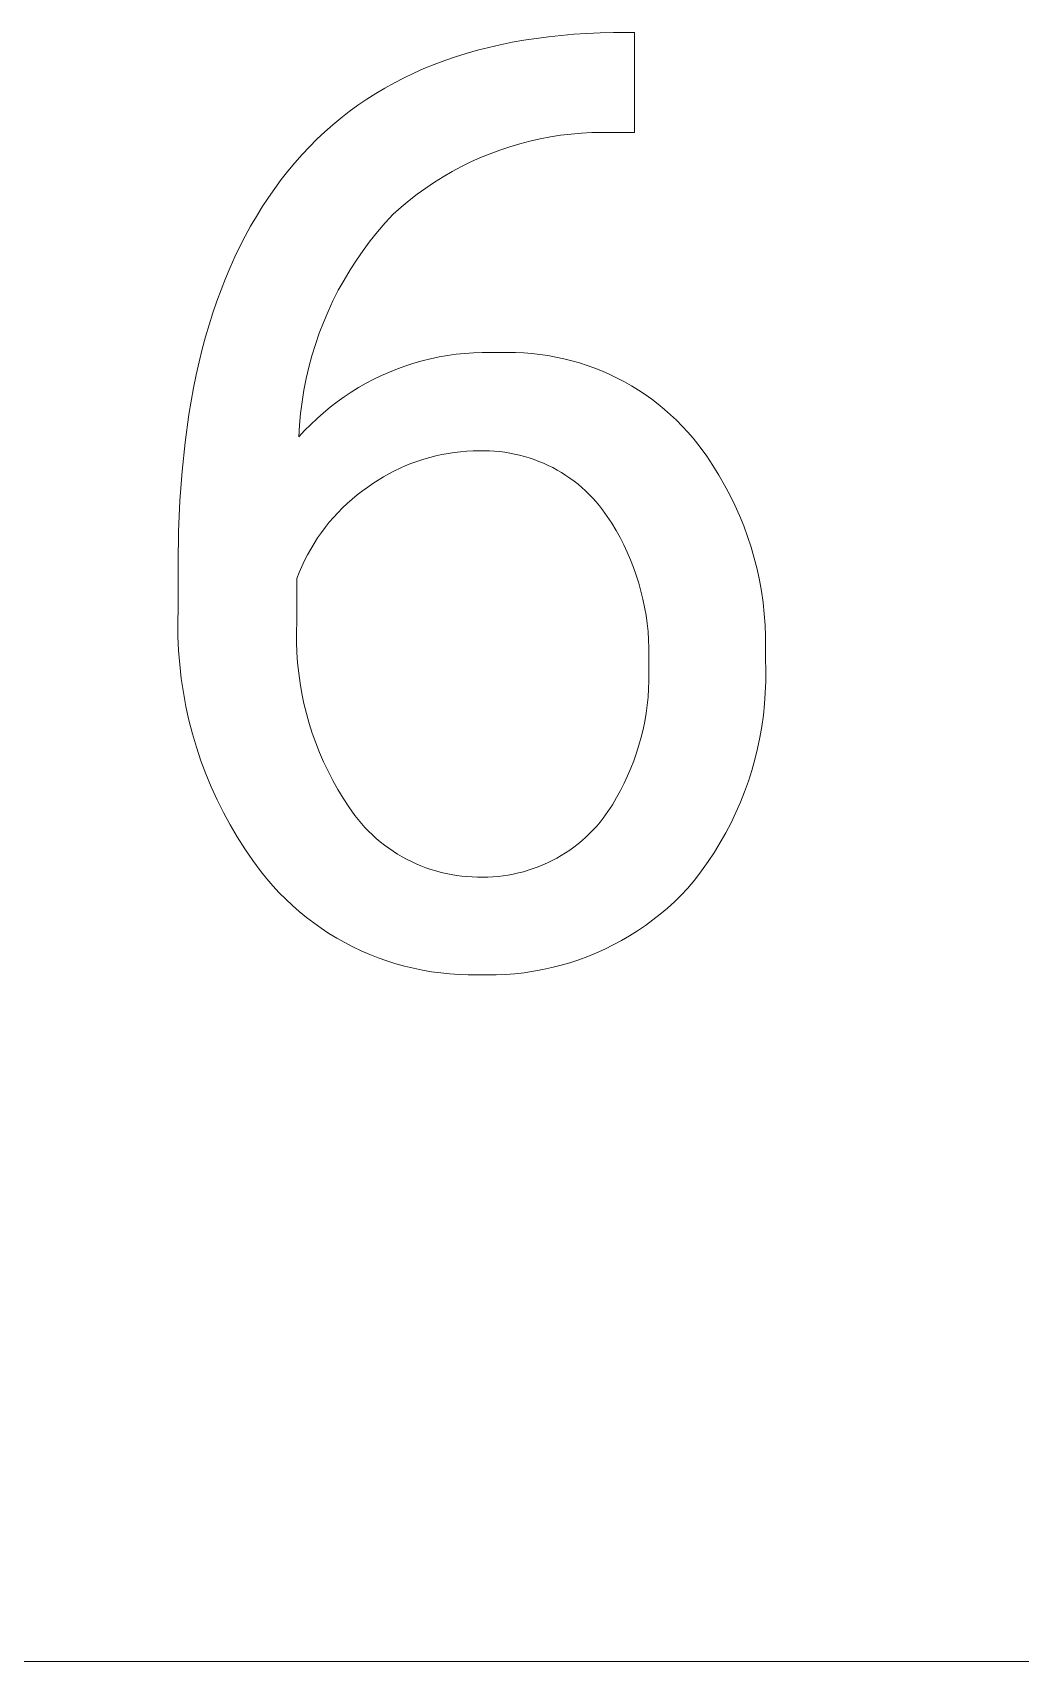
# Model space of a CAD drawing. Header units: millimetres. Extents: x 0 to 4030, y 0 to 2816.
# Drawn here: x 3318.9 to 3359.5, y 225.3 to 292.2 of the extents above; entities that cross this region are included whole.
import ezdxf

# ---------------------------------------------------------------- set-up
doc = ezdxf.new("R2010")
doc.units = ezdxf.units.MM
doc.header["$MEASUREMENT"] = 0
doc.layers.add('Domyślny', color=7, linetype='Continuous', true_color=0x000000)

msp = doc.modelspace()

# ---------------------------------------------------------------- linework, layer by layer
at = {"layer": 'Domyślny', "color": 18, "lineweight": 15, "true_color": 0x000000}
for p, q in [((3338.574, 291.836), (3339.064, 291.923)), ((3339.064, 291.923), (3339.563, 291.999)), ((3339.563, 291.999), (3340.071, 292.065)), ((3340.071, 292.065), (3340.587, 292.121)), ((3340.587, 292.121), (3341.112, 292.165)), ((3341.112, 292.165), (3341.646, 292.2)), ((3341.646, 292.2), (3342.188, 292.223)), ((3342.188, 292.223), (3342.738, 292.236)), ((3342.738, 292.236), (3343.611, 292.236)), ((3343.611, 292.236), (3343.611, 288.129)), ((3335.81, 291.089), (3336.249, 291.24)), ((3336.249, 291.24), (3336.697, 291.38)), ((3336.697, 291.38), (3337.153, 291.51)), ((3337.153, 291.51), (3337.618, 291.629)), ((3337.618, 291.629), (3338.092, 291.738)), ((3338.092, 291.738), (3338.574, 291.836)), ((3334.139, 290.378), (3334.544, 290.572)), ((3334.544, 290.572), (3334.958, 290.755)), ((3334.958, 290.755), (3335.38, 290.927)), ((3335.38, 290.927), (3335.81, 291.089)), ((3332.976, 289.733), (3333.355, 289.958)), ((3333.355, 289.958), (3333.743, 290.173)), ((3333.743, 290.173), (3334.139, 290.378)), ((3331.89, 288.992), (3332.244, 289.249)), ((3332.244, 289.249), (3332.606, 289.496)), ((3332.606, 289.496), (3332.976, 289.733)), ((3331.209, 288.444), (3331.545, 288.723)), ((3331.545, 288.723), (3331.89, 288.992)), ((3330.562, 287.854), (3330.881, 288.154)), ((3330.881, 288.154), (3331.209, 288.444)), ((3339.727, 287.869), (3339.308, 287.775)), ((3340.148, 287.95), (3339.727, 287.869)), ((3340.572, 288.015), (3340.148, 287.95)), ((3340.998, 288.067), (3340.572, 288.015)), ((3341.425, 288.104), (3340.998, 288.067)), ((3341.854, 288.127), (3341.425, 288.104)), ((3342.283, 288.135), (3341.854, 288.127)), ((3342.711, 288.129), (3342.283, 288.135)), ((3343.611, 288.129), (3342.711, 288.129)), ((3329.656, 286.889), (3329.95, 287.221)), ((3329.95, 287.221), (3330.252, 287.543)), ((3330.252, 287.543), (3330.562, 287.854)), ((3337.673, 287.259), (3337.276, 287.096)), ((3338.075, 287.409), (3337.673, 287.259)), ((3338.482, 287.545), (3338.075, 287.409)), ((3338.893, 287.667), (3338.482, 287.545)), ((3339.308, 287.775), (3338.893, 287.667)), ((3329.094, 286.192), (3329.371, 286.546)), ((3329.371, 286.546), (3329.656, 286.889)), ((3336.122, 286.528), (3335.75, 286.313)), ((3336.5, 286.731), (3336.122, 286.528)), ((3336.885, 286.92), (3336.5, 286.731)), ((3337.276, 287.096), (3336.885, 286.92)), ((3328.825, 285.829), (3329.094, 286.192)), ((3335.386, 286.086), (3335.03, 285.847)), ((3335.75, 286.313), (3335.386, 286.086)), ((3328.315, 285.074), (3328.566, 285.456)), ((3328.566, 285.456), (3328.825, 285.829)), ((3334.344, 285.333), (3334.014, 285.059)), ((3334.683, 285.596), (3334.344, 285.333)), ((3335.03, 285.847), (3334.683, 285.596)), ((3327.839, 284.28), (3328.072, 284.682)), ((3328.072, 284.682), (3328.315, 285.074)), ((3333.693, 284.774), (3333.365, 284.418)), ((3334.014, 285.059), (3333.693, 284.774)), ((3327.399, 283.448), (3327.614, 283.869)), ((3327.614, 283.869), (3327.839, 284.28)), ((3333.05, 284.051), (3332.748, 283.674)), ((3333.365, 284.418), (3333.05, 284.051)), ((3327.192, 283.017), (3327.399, 283.448)), ((3332.458, 283.286), (3332.183, 282.888)), ((3332.748, 283.674), (3332.458, 283.286)), ((3326.804, 282.126), (3326.993, 282.576)), ((3326.993, 282.576), (3327.192, 283.017)), ((3332.183, 282.888), (3331.921, 282.482)), ((3326.624, 281.666), (3326.804, 282.126)), ((3331.673, 282.066), (3331.439, 281.643)), ((3331.921, 282.482), (3331.673, 282.066)), ((3326.289, 280.717), (3326.452, 281.197)), ((3326.452, 281.197), (3326.624, 281.666)), ((3331.22, 281.211), (3331.016, 280.773)), ((3331.439, 281.643), (3331.22, 281.211)), ((3326.135, 280.228), (3326.289, 280.717)), ((3331.016, 280.773), (3330.828, 280.327)), ((3325.989, 279.73), (3326.135, 280.228)), ((3330.654, 279.876), (3330.496, 279.418)), ((3330.828, 280.327), (3330.654, 279.876)), ((3325.725, 278.703), (3325.853, 279.221)), ((3325.853, 279.221), (3325.989, 279.73)), ((3330.496, 279.418), (3330.355, 278.956)), ((3325.606, 278.175), (3325.725, 278.703)), ((3330.228, 278.489), (3330.119, 278.018)), ((3330.355, 278.956), (3330.228, 278.489)), ((3333.873, 278.416), (3334.207, 278.536)), ((3334.207, 278.536), (3334.545, 278.645)), ((3334.545, 278.645), (3334.887, 278.743)), ((3334.887, 278.743), (3335.232, 278.829)), ((3335.232, 278.829), (3335.58, 278.903)), ((3335.58, 278.903), (3335.929, 278.965)), ((3335.929, 278.965), (3336.281, 279.015)), ((3336.281, 279.015), (3336.635, 279.053)), ((3336.635, 279.053), (3336.989, 279.079)), ((3336.989, 279.079), (3337.344, 279.093)), ((3337.344, 279.093), (3337.699, 279.094)), ((3337.699, 279.094), (3338.055, 279.084)), ((3338.055, 279.084), (3338.388, 279.091)), ((3338.388, 279.091), (3338.722, 279.088)), ((3338.722, 279.088), (3339.055, 279.073)), ((3339.055, 279.073), (3339.388, 279.047)), ((3339.388, 279.047), (3339.719, 279.01)), ((3339.719, 279.01), (3340.05, 278.961)), ((3340.05, 278.961), (3340.378, 278.902)), ((3340.378, 278.902), (3340.704, 278.831)), ((3340.704, 278.831), (3341.027, 278.749)), ((3341.027, 278.749), (3341.348, 278.657)), ((3341.348, 278.657), (3341.665, 278.554)), ((3341.665, 278.554), (3341.979, 278.44)), ((3325.496, 277.638), (3325.606, 278.175)), ((3330.119, 278.018), (3330.025, 277.543)), ((3332.274, 277.645), (3332.583, 277.821)), ((3332.583, 277.821), (3332.898, 277.986)), ((3332.898, 277.986), (3333.218, 278.14)), ((3333.218, 278.14), (3333.543, 278.284)), ((3333.543, 278.284), (3333.873, 278.416)), ((3341.979, 278.44), (3342.289, 278.315)), ((3342.289, 278.315), (3342.594, 278.18)), ((3342.594, 278.18), (3342.894, 278.035)), ((3342.894, 278.035), (3343.19, 277.88)), ((3343.19, 277.88), (3343.48, 277.715)), ((3325.395, 277.09), (3325.496, 277.638)), ((3330.025, 277.543), (3329.948, 277.066)), ((3331.386, 277.056), (3331.676, 277.262)), ((3331.676, 277.262), (3331.972, 277.459)), ((3331.972, 277.459), (3332.274, 277.645)), ((3343.48, 277.715), (3343.764, 277.54)), ((3343.764, 277.54), (3344.042, 277.356)), ((3344.042, 277.356), (3344.314, 277.163)), ((3344.314, 277.163), (3344.579, 276.96)), ((3325.144, 275.39), (3325.302, 276.533)), ((3325.302, 276.533), (3325.395, 277.09)), ((3329.887, 276.586), (3329.842, 276.104)), ((3329.948, 277.066), (3329.887, 276.586)), ((3330.564, 276.379), (3330.83, 276.614)), ((3330.83, 276.614), (3331.105, 276.84)), ((3331.105, 276.84), (3331.386, 277.056)), ((3344.579, 276.96), (3344.837, 276.749)), ((3344.837, 276.749), (3345.088, 276.528)), ((3345.088, 276.528), (3345.331, 276.3)), ((3329.842, 276.104), (3329.814, 275.621)), ((3329.814, 275.621), (3330.055, 275.882)), ((3330.055, 275.882), (3330.305, 276.135)), ((3330.305, 276.135), (3330.564, 276.379)), ((3345.331, 276.3), (3345.567, 276.064)), ((3345.567, 276.064), (3345.794, 275.819)), ((3345.794, 275.819), (3346.013, 275.568)), ((3325.021, 274.208), (3325.144, 275.39)), ((3346.013, 275.568), (3346.298, 275.201)), ((3346.298, 275.201), (3346.57, 274.824)), ((3334.458, 274.534), (3334.218, 274.438)), ((3334.701, 274.622), (3334.458, 274.534)), ((3334.946, 274.702), (3334.701, 274.622)), ((3335.194, 274.773), (3334.946, 274.702)), ((3335.444, 274.837), (3335.194, 274.773)), ((3335.697, 274.892), (3335.444, 274.837)), ((3335.951, 274.938), (3335.697, 274.892)), ((3336.206, 274.976), (3335.951, 274.938)), ((3336.463, 275.006), (3336.206, 274.976)), ((3336.72, 275.027), (3336.463, 275.006)), ((3336.978, 275.04), (3336.72, 275.027)), ((3337.236, 275.044), (3336.978, 275.04)), ((3337.444, 275.047), (3337.236, 275.044)), ((3337.652, 275.042), (3337.444, 275.047)), ((3337.859, 275.03), (3337.652, 275.042)), ((3338.066, 275.012), (3337.859, 275.03)), ((3338.273, 274.986), (3338.066, 275.012)), ((3338.478, 274.953), (3338.273, 274.986)), ((3338.682, 274.914), (3338.478, 274.953)), ((3338.885, 274.867), (3338.682, 274.914)), ((3339.086, 274.814), (3338.885, 274.867)), ((3339.285, 274.754), (3339.086, 274.814)), ((3339.482, 274.687), (3339.285, 274.754)), ((3339.676, 274.614), (3339.482, 274.687)), ((3339.868, 274.534), (3339.676, 274.614)), ((3340.057, 274.447), (3339.868, 274.534)), ((3346.57, 274.824), (3346.829, 274.438)), ((3324.933, 272.987), (3325.021, 274.208)), ((3333.074, 273.844), (3332.857, 273.703)), ((3333.294, 273.978), (3333.074, 273.844)), ((3333.519, 274.104), (3333.294, 273.978)), ((3333.749, 274.223), (3333.519, 274.104)), ((3333.981, 274.335), (3333.749, 274.223)), ((3334.218, 274.438), (3333.981, 274.335)), ((3340.244, 274.355), (3340.057, 274.447)), ((3340.426, 274.256), (3340.244, 274.355)), ((3340.606, 274.151), (3340.426, 274.256)), ((3340.782, 274.039), (3340.606, 274.151)), ((3340.953, 273.922), (3340.782, 274.039)), ((3341.121, 273.8), (3340.953, 273.922)), ((3341.285, 273.671), (3341.121, 273.8)), ((3346.829, 274.438), (3347.074, 274.044)), ((3347.074, 274.044), (3347.306, 273.641)), ((3332.216, 273.233), (3332.01, 273.062)), ((3332.428, 273.398), (3332.216, 273.233)), ((3332.646, 273.554), (3332.428, 273.398)), ((3332.857, 273.703), (3332.646, 273.554)), ((3341.444, 273.537), (3341.285, 273.671)), ((3341.598, 273.398), (3341.444, 273.537)), ((3341.748, 273.254), (3341.598, 273.398)), ((3341.893, 273.105), (3341.748, 273.254)), ((3347.306, 273.641), (3347.524, 273.231)), ((3347.524, 273.231), (3347.727, 272.814)), ((3324.88, 271.726), (3324.933, 272.987)), ((3331.427, 272.508), (3331.245, 272.311)), ((3331.615, 272.7), (3331.427, 272.508)), ((3331.809, 272.884), (3331.615, 272.7)), ((3332.01, 273.062), (3331.809, 272.884)), ((3342.032, 272.95), (3341.893, 273.105)), ((3342.167, 272.792), (3342.032, 272.95)), ((3342.295, 272.628), (3342.167, 272.792)), ((3342.489, 272.351), (3342.295, 272.628)), ((3347.727, 272.814), (3347.916, 272.389)), ((3330.902, 271.898), (3330.742, 271.684)), ((3331.07, 272.108), (3330.902, 271.898)), ((3331.245, 272.311), (3331.07, 272.108)), ((3342.672, 272.067), (3342.489, 272.351)), ((3342.846, 271.777), (3342.672, 272.067)), ((3347.916, 272.389), (3348.091, 271.959)), ((3348.091, 271.959), (3348.25, 271.522)), ((3324.862, 270.427), (3324.88, 271.726)), ((3330.442, 271.239), (3330.304, 271.009)), ((3330.588, 271.464), (3330.442, 271.239)), ((3330.742, 271.684), (3330.588, 271.464)), ((3343.011, 271.482), (3342.846, 271.777)), ((3343.165, 271.181), (3343.011, 271.482)), ((3343.309, 270.875), (3343.165, 271.181)), ((3348.25, 271.522), (3348.395, 271.081)), ((3330.052, 270.536), (3329.937, 270.293)), ((3330.174, 270.774), (3330.052, 270.536)), ((3330.304, 271.009), (3330.174, 270.774)), ((3343.443, 270.564), (3343.309, 270.875)), ((3343.566, 270.249), (3343.443, 270.564)), ((3348.395, 271.081), (3348.524, 270.635)), ((3348.524, 270.635), (3348.637, 270.184)), ((3324.862, 268.575), (3324.862, 270.427)), ((3329.831, 270.046), (3329.734, 269.797)), ((3329.734, 269.797), (3329.734, 268.025)), ((3329.937, 270.293), (3329.831, 270.046)), ((3343.679, 269.93), (3343.566, 270.249)), ((3343.78, 269.608), (3343.679, 269.93)), ((3348.637, 270.184), (3348.735, 269.73)), ((3343.871, 269.282), (3343.78, 269.608)), ((3343.951, 268.954), (3343.871, 269.282)), ((3348.735, 269.73), (3348.818, 269.273)), ((3348.818, 269.273), (3348.884, 268.813)), ((3324.847, 267.996), (3324.862, 268.575)), ((3344.02, 268.623), (3343.951, 268.954)), ((3344.078, 268.29), (3344.02, 268.623)), ((3348.884, 268.813), (3348.935, 268.351)), ((3324.853, 267.417), (3324.847, 267.996)), ((3329.734, 268.025), (3329.721, 267.602)), ((3344.125, 267.955), (3344.078, 268.29)), ((3344.16, 267.618), (3344.125, 267.955)), ((3348.935, 268.351), (3348.97, 267.888)), ((3348.97, 267.888), (3348.989, 267.424)), ((3324.878, 266.838), (3324.853, 267.417)), ((3329.721, 267.602), (3329.722, 267.179)), ((3329.722, 267.179), (3329.737, 266.756)), ((3344.184, 267.281), (3344.16, 267.618)), ((3344.196, 266.943), (3344.184, 267.281)), ((3348.989, 267.424), (3348.992, 266.96)), ((3324.924, 266.261), (3324.878, 266.838)), ((3329.737, 266.756), (3329.767, 266.334)), ((3344.188, 266.267), (3344.198, 266.605)), ((3344.198, 266.605), (3344.196, 266.943)), ((3348.992, 266.96), (3348.979, 266.495)), ((3348.979, 266.495), (3348.994, 266.032)), ((3324.99, 265.685), (3324.924, 266.261)), ((3329.767, 266.334), (3329.811, 265.913)), ((3329.811, 265.913), (3329.869, 265.494)), ((3344.198, 265.931), (3344.188, 266.267)), ((3344.197, 265.596), (3344.198, 265.931)), ((3348.994, 266.032), (3348.994, 265.568)), ((3325.075, 265.112), (3324.99, 265.685)), ((3325.181, 264.543), (3325.075, 265.112)), ((3329.869, 265.494), (3329.941, 265.077)), ((3344.162, 264.925), (3344.185, 265.26)), ((3344.185, 265.26), (3344.197, 265.596)), ((3348.978, 265.105), (3348.946, 264.642)), ((3348.994, 265.568), (3348.978, 265.105)), ((3325.306, 263.977), (3325.181, 264.543)), ((3329.941, 265.077), (3330.028, 264.663)), ((3330.028, 264.663), (3330.128, 264.252)), ((3344.082, 264.259), (3344.128, 264.591)), ((3344.128, 264.591), (3344.162, 264.925)), ((3348.946, 264.642), (3348.898, 264.181)), ((3325.451, 263.416), (3325.306, 263.977)), ((3330.128, 264.252), (3330.243, 263.844)), ((3330.243, 263.844), (3330.371, 263.441)), ((3343.957, 263.599), (3344.025, 263.928)), ((3344.025, 263.928), (3344.082, 264.259)), ((3348.898, 264.181), (3348.834, 263.722)), ((3325.615, 262.861), (3325.451, 263.416)), ((3330.371, 263.441), (3330.512, 263.042)), ((3343.789, 262.949), (3343.879, 263.272)), ((3343.879, 263.272), (3343.957, 263.599)), ((3348.754, 263.265), (3348.659, 262.811)), ((3348.834, 263.722), (3348.754, 263.265)), ((3325.799, 262.311), (3325.615, 262.861)), ((3330.512, 263.042), (3330.667, 262.648)), ((3330.667, 262.648), (3330.835, 262.26)), ((3343.578, 262.312), (3343.689, 262.628)), ((3343.689, 262.628), (3343.789, 262.949)), ((3348.659, 262.811), (3348.549, 262.361)), ((3326.001, 261.769), (3325.799, 262.311)), ((3326.222, 261.233), (3326.001, 261.769)), ((3330.835, 262.26), (3331.017, 261.877)), ((3331.017, 261.877), (3331.211, 261.501)), ((3343.324, 261.69), (3343.456, 261.999)), ((3343.456, 261.999), (3343.578, 262.312)), ((3348.423, 261.915), (3348.282, 261.473)), ((3348.549, 262.361), (3348.423, 261.915)), ((3326.462, 260.706), (3326.222, 261.233)), ((3331.211, 261.501), (3331.417, 261.132)), ((3331.417, 261.132), (3331.636, 260.77)), ((3342.867, 260.793), (3343.029, 261.087)), ((3343.029, 261.087), (3343.182, 261.386)), ((3343.182, 261.386), (3343.324, 261.69)), ((3348.282, 261.473), (3348.126, 261.037)), ((3326.72, 260.187), (3326.462, 260.706)), ((3331.636, 260.77), (3331.868, 260.416)), ((3331.868, 260.416), (3331.989, 260.237)), ((3342.513, 260.222), (3342.695, 260.504)), ((3342.695, 260.504), (3342.867, 260.793)), ((3347.955, 260.606), (3347.769, 260.181)), ((3348.126, 261.037), (3347.955, 260.606)), ((3326.996, 259.678), (3326.72, 260.187)), ((3331.989, 260.237), (3332.117, 260.062)), ((3332.117, 260.062), (3332.251, 259.892)), ((3332.251, 259.892), (3332.39, 259.727)), ((3342.052, 259.62), (3342.19, 259.781)), ((3342.19, 259.781), (3342.322, 259.946)), ((3342.322, 259.946), (3342.513, 260.222)), ((3347.569, 259.763), (3347.354, 259.352)), ((3347.769, 260.181), (3347.569, 259.763)), ((3327.289, 259.178), (3326.996, 259.678)), ((3327.6, 258.689), (3327.289, 259.178)), ((3332.39, 259.727), (3332.535, 259.566)), ((3332.535, 259.566), (3332.685, 259.41)), ((3332.685, 259.41), (3332.84, 259.26)), ((3332.84, 259.26), (3333, 259.114)), ((3333, 259.114), (3333.165, 258.975)), ((3341.449, 259.028), (3341.607, 259.168)), ((3341.607, 259.168), (3341.761, 259.314)), ((3341.761, 259.314), (3341.909, 259.465)), ((3341.909, 259.465), (3342.052, 259.62)), ((3347.354, 259.352), (3347.126, 258.948)), ((3327.927, 258.211), (3327.6, 258.689)), ((3333.165, 258.975), (3333.335, 258.841)), ((3333.335, 258.841), (3333.509, 258.712)), ((3333.509, 258.712), (3333.687, 258.59)), ((3333.687, 258.59), (3333.87, 258.474)), ((3333.87, 258.474), (3334.056, 258.364)), ((3340.408, 258.305), (3340.591, 258.411)), ((3340.591, 258.411), (3340.771, 258.522)), ((3340.771, 258.522), (3340.947, 258.64)), ((3340.947, 258.64), (3341.119, 258.764)), ((3341.119, 258.764), (3341.286, 258.893)), ((3341.286, 258.893), (3341.449, 259.028)), ((3346.884, 258.553), (3346.628, 258.166)), ((3347.126, 258.948), (3346.884, 258.553)), ((3328.271, 257.745), (3327.927, 258.211)), ((3328.508, 257.451), (3328.271, 257.745)), ((3334.056, 258.364), (3334.246, 258.26)), ((3334.246, 258.26), (3334.439, 258.163)), ((3334.439, 258.163), (3334.636, 258.073)), ((3334.636, 258.073), (3334.835, 257.989)), ((3334.835, 257.989), (3335.037, 257.912)), ((3335.037, 257.912), (3335.242, 257.842)), ((3335.242, 257.842), (3335.448, 257.778)), ((3335.448, 257.778), (3335.657, 257.722)), ((3338.835, 257.696), (3339.039, 257.748)), ((3339.039, 257.748), (3339.242, 257.808)), ((3339.242, 257.808), (3339.443, 257.874)), ((3339.443, 257.874), (3339.642, 257.947)), ((3339.642, 257.947), (3339.838, 258.027)), ((3339.838, 258.027), (3340.031, 258.113)), ((3340.031, 258.113), (3340.221, 258.206)), ((3340.221, 258.206), (3340.408, 258.305)), ((3346.36, 257.788), (3346.079, 257.419)), ((3346.628, 258.166), (3346.36, 257.788)), ((3328.755, 257.164), (3328.508, 257.451)), ((3329.012, 256.887), (3328.755, 257.164)), ((3335.657, 257.722), (3335.868, 257.673)), ((3335.868, 257.673), (3336.08, 257.631)), ((3336.08, 257.631), (3336.293, 257.597)), ((3336.293, 257.597), (3336.508, 257.569)), ((3336.508, 257.569), (3336.723, 257.549)), ((3336.723, 257.549), (3336.939, 257.536)), ((3336.939, 257.536), (3337.155, 257.53)), ((3337.155, 257.53), (3337.367, 257.526)), ((3337.367, 257.526), (3337.578, 257.529)), ((3337.578, 257.529), (3337.79, 257.539)), ((3337.79, 257.539), (3338.001, 257.556)), ((3338.001, 257.556), (3338.211, 257.58)), ((3338.211, 257.58), (3338.42, 257.612)), ((3338.42, 257.612), (3338.628, 257.65)), ((3338.628, 257.65), (3338.835, 257.696)), ((3346.079, 257.419), (3345.785, 257.061)), ((3329.278, 256.619), (3329.012, 256.887)), ((3329.553, 256.36), (3329.278, 256.619)), ((3345.242, 256.514), (3344.957, 256.255)), ((3345.518, 256.783), (3345.242, 256.514)), ((3345.785, 257.061), (3345.518, 256.783)), ((3329.837, 256.11), (3329.553, 256.36)), ((3330.129, 255.871), (3329.837, 256.11)), ((3330.43, 255.642), (3330.129, 255.871)), ((3344.361, 255.768), (3344.05, 255.54)), ((3344.663, 256.006), (3344.361, 255.768)), ((3344.957, 256.255), (3344.663, 256.006)), ((3330.738, 255.423), (3330.43, 255.642)), ((3331.054, 255.215), (3330.738, 255.423)), ((3331.377, 255.019), (3331.054, 255.215)), ((3343.406, 255.118), (3343.074, 254.923)), ((3343.732, 255.323), (3343.406, 255.118)), ((3344.05, 255.54), (3343.732, 255.323)), ((3331.706, 254.833), (3331.377, 255.019)), ((3332.041, 254.659), (3331.706, 254.833)), ((3332.383, 254.497), (3332.041, 254.659)), ((3332.729, 254.346), (3332.383, 254.497)), ((3342.038, 254.412), (3341.682, 254.265)), ((3342.389, 254.57), (3342.038, 254.412)), ((3342.735, 254.741), (3342.389, 254.57)), ((3343.074, 254.923), (3342.735, 254.741)), ((3333.081, 254.208), (3332.729, 254.346)), ((3333.437, 254.081), (3333.081, 254.208)), ((3333.798, 253.968), (3333.437, 254.081)), ((3334.162, 253.866), (3333.798, 253.968)), ((3334.529, 253.778), (3334.162, 253.866)), ((3334.899, 253.702), (3334.529, 253.778)), ((3339.837, 253.724), (3339.458, 253.655)), ((3340.213, 253.807), (3339.837, 253.724)), ((3340.586, 253.902), (3340.213, 253.807)), ((3340.955, 254.01), (3340.586, 253.902)), ((3341.321, 254.132), (3340.955, 254.01)), ((3341.682, 254.265), (3341.321, 254.132)), ((3335.272, 253.639), (3334.899, 253.702)), ((3335.646, 253.588), (3335.272, 253.639)), ((3336.023, 253.551), (3335.646, 253.588)), ((3336.4, 253.527), (3336.023, 253.551)), ((3336.777, 253.516), (3336.4, 253.527)), ((3337.155, 253.517), (3336.777, 253.516)), ((3337.54, 253.507), (3337.155, 253.517)), ((3337.925, 253.51), (3337.54, 253.507)), ((3338.31, 253.526), (3337.925, 253.51)), ((3338.694, 253.556), (3338.31, 253.526)), ((3339.077, 253.599), (3338.694, 253.556)), ((3339.458, 253.655), (3339.077, 253.599)), ((2507.177, 225.293), (4030.225, 225.293))]:
    msp.add_line(p, q, dxfattribs=at)

doc.saveas('drawing.dxf')
